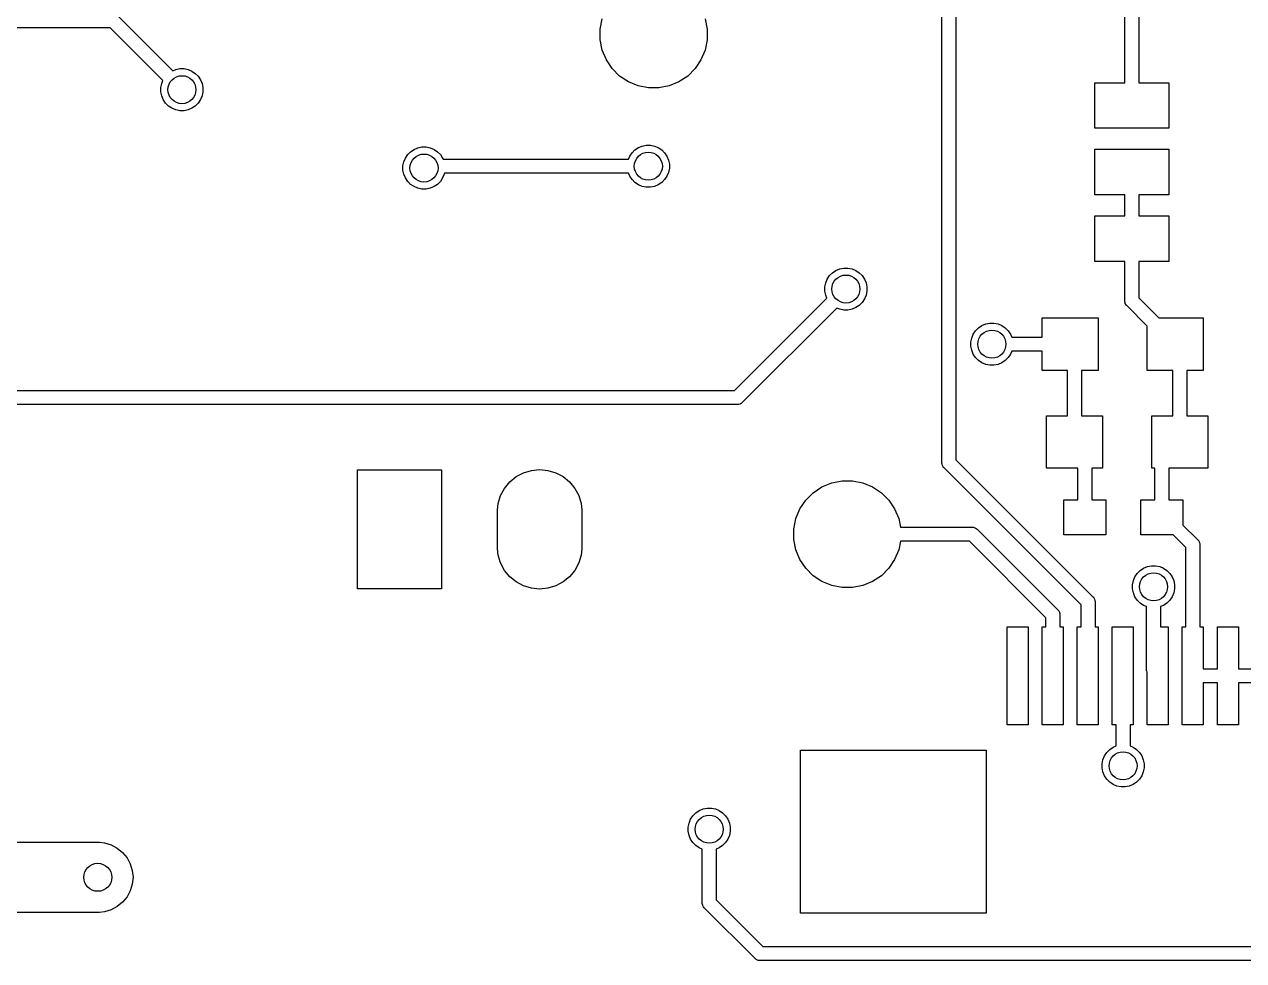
# Model space of a CAD drawing. Extents: x 71 to 174, y -171 to -82.
# Drawn here: x 105.57 to 122.97, y -132.36 to -119 of the extents above; entities that cross this region are included whole.
import ezdxf

# ---------------------------------------------------------------- set-up
doc = ezdxf.new("R2010")
doc.units = 0
doc.header["$MEASUREMENT"] = 0
doc.layers.add('BLACK', color=7, linetype='CONTINUOUS')

msp = doc.modelspace()

# ---------------------------------------------------------------- linework, layer by layer
at = {"layer": 'BLACK', "linetype": 'CONTINUOUS'}
for p, q in [((118.663, -125.251), (118.663, -118.611)), ((118.863, -118.74), (118.863, -125.214)), ((106.911, -118.882), (107.689, -119.66)), ((113.788, -119.069), (113.817, -118.921)), ((115.283, -118.921), (115.312, -119.069)), ((121.273, -119.831), (121.273, -118.869)), ((121.473, -118.869), (121.473, -119.831)), ((106.796, -119.049), (100.266, -119.049)), ((107.548, -119.801), (106.796, -119.049)), ((113.788, -119.219), (113.788, -119.069)), ((115.312, -119.069), (115.312, -119.219)), ((113.817, -119.366), (113.788, -119.219)), ((115.312, -119.219), (115.283, -119.366)), ((113.875, -119.505), (113.817, -119.366)), ((113.958, -119.629), (113.875, -119.505)), ((115.225, -119.505), (115.142, -119.629)), ((115.283, -119.366), (115.225, -119.505)), ((107.689, -119.66), (107.732, -119.643)), ((107.732, -119.643), (107.79, -119.631)), ((107.79, -119.631), (107.849, -119.631)), ((107.849, -119.631), (107.907, -119.643)), ((107.907, -119.643), (107.961, -119.665)), ((107.961, -119.665), (108.01, -119.698)), ((114.064, -119.736), (113.958, -119.629)), ((115.142, -119.629), (115.036, -119.736)), ((107.519, -119.902), (107.531, -119.844)), ((107.531, -119.844), (107.548, -119.801)), ((108.01, -119.698), (108.052, -119.74)), ((108.052, -119.74), (108.085, -119.789)), ((108.085, -119.789), (108.108, -119.844)), ((108.108, -119.844), (108.119, -119.902)), ((114.189, -119.819), (114.064, -119.736)), ((114.328, -119.876), (114.189, -119.819)), ((114.911, -119.819), (114.772, -119.876)), ((115.036, -119.736), (114.911, -119.819)), ((120.843, -120.481), (120.843, -119.831)), ((120.843, -119.831), (121.273, -119.831)), ((121.473, -119.831), (121.903, -119.831)), ((121.903, -119.831), (121.903, -120.481)), ((107.519, -119.961), (107.519, -119.902)), ((107.531, -120.019), (107.519, -119.961)), ((107.553, -120.073), (107.531, -120.019)), ((108.108, -120.019), (108.085, -120.073)), ((108.119, -119.961), (108.108, -120.019)), ((108.119, -119.902), (108.119, -119.961)), ((114.475, -119.906), (114.328, -119.876)), ((114.625, -119.906), (114.475, -119.906)), ((114.772, -119.876), (114.625, -119.906)), ((107.586, -120.122), (107.553, -120.073)), ((107.628, -120.164), (107.586, -120.122)), ((107.677, -120.197), (107.628, -120.164)), ((107.732, -120.22), (107.677, -120.197)), ((107.961, -120.197), (107.907, -120.22)), ((108.01, -120.164), (107.961, -120.197)), ((108.052, -120.122), (108.01, -120.164)), ((108.085, -120.073), (108.052, -120.122)), ((107.79, -120.231), (107.732, -120.22)), ((107.849, -120.231), (107.79, -120.231)), ((107.907, -120.22), (107.849, -120.231)), ((121.903, -120.481), (120.843, -120.481)), ((114.332, -120.757), (114.386, -120.735)), ((114.386, -120.735), (114.444, -120.723)), ((114.444, -120.723), (114.503, -120.723)), ((114.503, -120.723), (114.561, -120.735)), ((114.561, -120.735), (114.616, -120.757)), ((110.985, -120.961), (111.008, -120.907)), ((111.008, -120.907), (111.04, -120.857)), ((111.04, -120.857), (111.082, -120.816)), ((111.082, -120.816), (111.131, -120.783)), ((111.131, -120.783), (111.186, -120.76)), ((111.186, -120.76), (111.244, -120.749)), ((111.244, -120.749), (111.303, -120.749)), ((111.303, -120.749), (111.361, -120.76)), ((111.361, -120.76), (111.416, -120.783)), ((111.416, -120.783), (111.465, -120.816)), ((111.465, -120.816), (111.507, -120.857)), ((111.507, -120.857), (111.539, -120.907)), ((111.539, -120.907), (111.546, -120.923)), ((114.191, -120.923), (114.208, -120.881)), ((114.208, -120.881), (114.241, -120.832)), ((114.241, -120.832), (114.283, -120.79)), ((114.283, -120.79), (114.332, -120.757)), ((114.616, -120.757), (114.665, -120.79)), ((114.665, -120.79), (114.707, -120.832)), ((114.707, -120.832), (114.74, -120.881)), ((114.74, -120.881), (114.762, -120.936)), ((120.843, -121.431), (120.843, -120.781)), ((120.843, -120.781), (121.903, -120.781)), ((121.903, -120.781), (121.903, -121.431)), ((110.973, -121.019), (110.985, -120.961)), ((110.973, -121.078), (110.973, -121.019)), ((110.985, -121.136), (110.973, -121.078)), ((111.546, -120.923), (114.191, -120.923)), ((114.762, -120.936), (114.774, -120.994)), ((114.774, -121.053), (114.762, -121.111)), ((114.774, -120.994), (114.774, -121.053)), ((111.008, -121.191), (110.985, -121.136)), ((111.04, -121.24), (111.008, -121.191)), ((111.082, -121.282), (111.04, -121.24)), ((111.507, -121.24), (111.465, -121.282)), ((111.539, -121.191), (111.507, -121.24)), ((111.562, -121.136), (111.539, -121.191)), ((111.565, -121.123), (111.562, -121.136)), ((114.191, -121.123), (111.565, -121.123)), ((114.208, -121.165), (114.191, -121.123)), ((114.241, -121.215), (114.208, -121.165)), ((114.283, -121.256), (114.241, -121.215)), ((114.332, -121.289), (114.283, -121.256)), ((114.665, -121.256), (114.616, -121.289)), ((114.707, -121.215), (114.665, -121.256)), ((114.74, -121.165), (114.707, -121.215)), ((114.762, -121.111), (114.74, -121.165)), ((111.131, -121.315), (111.082, -121.282)), ((111.186, -121.337), (111.131, -121.315)), ((111.244, -121.349), (111.186, -121.337)), ((111.303, -121.349), (111.244, -121.349)), ((111.361, -121.337), (111.303, -121.349)), ((111.416, -121.315), (111.361, -121.337)), ((111.465, -121.282), (111.416, -121.315)), ((114.386, -121.312), (114.332, -121.289)), ((114.444, -121.323), (114.386, -121.312)), ((114.503, -121.323), (114.444, -121.323)), ((114.561, -121.312), (114.503, -121.323)), ((114.616, -121.289), (114.561, -121.312)), ((121.273, -121.431), (120.843, -121.431)), ((121.273, -121.731), (121.273, -121.431)), ((121.903, -121.431), (121.473, -121.431)), ((121.473, -121.431), (121.473, -121.731)), ((120.843, -122.381), (120.843, -121.731)), ((120.843, -121.731), (121.273, -121.731)), ((121.473, -121.731), (121.903, -121.731)), ((121.903, -121.731), (121.903, -122.381)), ((121.273, -122.381), (120.843, -122.381)), ((121.273, -122.939), (121.273, -122.381)), ((121.903, -122.381), (121.473, -122.381)), ((121.473, -122.381), (121.473, -122.903)), ((117.005, -122.688), (117.027, -122.634)), ((117.027, -122.634), (117.06, -122.584)), ((117.06, -122.584), (117.102, -122.543)), ((117.102, -122.543), (117.151, -122.51)), ((117.151, -122.51), (117.206, -122.487)), ((117.206, -122.487), (117.264, -122.476)), ((117.264, -122.476), (117.323, -122.476)), ((117.323, -122.476), (117.381, -122.487)), ((117.381, -122.487), (117.435, -122.51)), ((117.435, -122.51), (117.484, -122.543)), ((117.484, -122.543), (117.526, -122.584)), ((117.526, -122.584), (117.559, -122.634)), ((117.559, -122.634), (117.582, -122.688)), ((116.993, -122.746), (117.005, -122.688)), ((116.993, -122.805), (116.993, -122.746)), ((117.005, -122.863), (116.993, -122.805)), ((117.582, -122.688), (117.593, -122.746)), ((117.593, -122.805), (117.582, -122.863)), ((117.593, -122.746), (117.593, -122.805)), ((115.702, -124.225), (117.022, -122.905)), ((117.022, -122.905), (117.005, -122.863)), ((117.526, -122.967), (117.484, -123.009)), ((117.559, -122.918), (117.526, -122.967)), ((117.582, -122.863), (117.559, -122.918)), ((121.273, -122.944), (121.273, -122.939)), ((121.275, -122.964), (121.273, -122.944)), ((121.276, -122.97), (121.275, -122.964)), ((121.28, -122.983), (121.276, -122.97)), ((121.29, -123), (121.28, -122.983)), ((121.473, -122.903), (121.759, -123.188)), ((117.163, -123.047), (115.818, -124.393)), ((117.206, -123.064), (117.163, -123.047)), ((117.264, -123.076), (117.206, -123.064)), ((117.323, -123.076), (117.264, -123.076)), ((117.381, -123.064), (117.323, -123.076)), ((117.435, -123.042), (117.381, -123.064)), ((117.484, -123.009), (117.435, -123.042)), ((121.302, -123.015), (121.29, -123)), ((121.306, -123.018), (121.302, -123.015)), ((121.592, -123.305), (121.306, -123.018)), ((119.143, -123.372), (119.185, -123.33)), ((119.185, -123.33), (119.234, -123.297)), ((119.234, -123.297), (119.289, -123.275)), ((119.289, -123.275), (119.347, -123.263)), ((119.347, -123.263), (119.406, -123.263)), ((119.406, -123.263), (119.464, -123.275)), ((119.464, -123.275), (119.518, -123.297)), ((119.518, -123.297), (119.567, -123.33)), ((119.567, -123.33), (119.609, -123.372)), ((120.092, -123.463), (120.092, -123.188)), ((120.092, -123.188), (120.892, -123.188)), ((120.892, -123.188), (120.892, -123.938)), ((121.592, -123.938), (121.592, -123.305)), ((121.759, -123.188), (122.392, -123.188)), ((122.392, -123.188), (122.392, -123.938)), ((119.076, -123.534), (119.088, -123.476)), ((119.088, -123.476), (119.11, -123.421)), ((119.11, -123.421), (119.143, -123.372)), ((119.609, -123.372), (119.642, -123.421)), ((119.642, -123.421), (119.659, -123.463)), ((119.659, -123.463), (120.092, -123.463)), ((119.076, -123.593), (119.076, -123.534)), ((119.088, -123.651), (119.076, -123.593)), ((119.11, -123.705), (119.088, -123.651)), ((119.659, -123.663), (119.642, -123.705)), ((120.092, -123.663), (119.659, -123.663)), ((120.092, -123.938), (120.092, -123.663)), ((119.143, -123.755), (119.11, -123.705)), ((119.185, -123.796), (119.143, -123.755)), ((119.234, -123.829), (119.185, -123.796)), ((119.289, -123.852), (119.234, -123.829)), ((119.347, -123.863), (119.289, -123.852)), ((119.406, -123.863), (119.347, -123.863)), ((119.464, -123.852), (119.406, -123.863)), ((119.518, -123.829), (119.464, -123.852)), ((119.567, -123.796), (119.518, -123.829)), ((119.609, -123.755), (119.567, -123.796)), ((119.642, -123.705), (119.609, -123.755)), ((120.456, -123.938), (120.092, -123.938)), ((120.456, -124.585), (120.456, -123.938)), ((120.892, -123.938), (120.656, -123.938)), ((120.656, -123.938), (120.656, -124.585)), ((121.956, -123.938), (121.592, -123.938)), ((121.956, -124.585), (121.956, -123.938)), ((122.392, -123.938), (122.156, -123.938)), ((122.156, -123.938), (122.156, -124.585)), ((102.591, -124.225), (115.702, -124.225)), ((115.739, -124.425), (102.591, -124.425)), ((115.743, -124.426), (115.739, -124.425)), ((115.748, -124.425), (115.743, -124.426)), ((115.763, -124.424), (115.748, -124.425)), ((115.748, -124.425), (115.748, -124.425)), ((115.782, -124.418), (115.763, -124.424)), ((115.799, -124.409), (115.782, -124.418)), ((115.815, -124.396), (115.799, -124.409)), ((115.818, -124.393), (115.815, -124.396)), ((120.156, -125.335), (120.156, -124.585)), ((120.156, -124.585), (120.456, -124.585)), ((120.656, -124.585), (120.956, -124.585)), ((120.956, -124.585), (120.956, -125.335)), ((121.656, -125.335), (121.656, -124.585)), ((121.656, -124.585), (121.956, -124.585)), ((122.156, -124.585), (122.456, -124.585)), ((122.456, -124.585), (122.456, -125.335)), ((118.663, -125.256), (118.663, -125.251)), ((118.663, -125.261), (118.663, -125.256)), ((118.863, -125.214), (120.815, -127.167)), ((110.323, -127.056), (110.323, -125.356)), ((110.323, -125.356), (111.523, -125.356)), ((111.523, -125.356), (111.523, -127.056)), ((112.588, -125.454), (112.692, -125.399)), ((112.692, -125.399), (112.805, -125.364)), ((112.805, -125.364), (112.923, -125.353)), ((112.923, -125.353), (113.041, -125.364)), ((113.041, -125.364), (113.154, -125.399)), ((113.154, -125.399), (113.258, -125.454)), ((118.665, -125.275), (118.663, -125.261)), ((118.663, -125.261), (118.663, -125.261)), ((118.67, -125.294), (118.665, -125.275)), ((118.68, -125.312), (118.67, -125.294)), ((118.692, -125.327), (118.68, -125.312)), ((118.696, -125.33), (118.692, -125.327)), ((120.648, -127.282), (118.696, -125.33)), ((120.603, -125.335), (120.156, -125.335)), ((120.603, -125.786), (120.603, -125.335)), ((120.956, -125.335), (120.803, -125.335)), ((120.803, -125.335), (120.803, -125.786)), ((121.703, -125.335), (121.656, -125.335)), ((121.703, -125.786), (121.703, -125.335)), ((122.456, -125.335), (121.903, -125.335)), ((121.903, -125.335), (121.903, -125.786)), ((112.422, -125.621), (112.497, -125.529)), ((112.497, -125.529), (112.588, -125.454)), ((113.258, -125.454), (113.349, -125.529)), ((113.349, -125.529), (113.424, -125.621)), ((116.827, -125.684), (116.952, -125.6)), ((116.952, -125.6), (117.091, -125.543)), ((117.091, -125.543), (117.238, -125.514)), ((117.238, -125.514), (117.388, -125.514)), ((117.388, -125.514), (117.535, -125.543)), ((117.535, -125.543), (117.674, -125.6)), ((117.674, -125.6), (117.799, -125.684)), ((112.332, -125.838), (112.366, -125.725)), ((112.366, -125.725), (112.422, -125.621)), ((113.424, -125.621), (113.48, -125.725)), ((113.48, -125.725), (113.514, -125.838)), ((116.721, -125.79), (116.827, -125.684)), ((117.799, -125.684), (117.905, -125.79)), ((112.323, -125.926), (112.332, -125.838)), ((112.323, -126.485), (112.323, -125.926)), ((113.514, -125.838), (113.523, -125.926)), ((113.523, -125.926), (113.523, -126.485)), ((116.58, -126.053), (116.638, -125.915)), ((116.638, -125.915), (116.721, -125.79)), ((117.905, -125.79), (117.988, -125.915)), ((117.988, -125.915), (118.046, -126.053)), ((120.403, -126.286), (120.403, -125.786)), ((120.403, -125.786), (120.603, -125.786)), ((120.803, -125.786), (121.003, -125.786)), ((121.003, -125.786), (121.003, -126.286)), ((121.503, -126.286), (121.503, -125.786)), ((121.503, -125.786), (121.703, -125.786)), ((121.903, -125.786), (122.103, -125.786)), ((122.103, -125.786), (122.103, -126.144)), ((116.551, -126.201), (116.58, -126.053)), ((118.046, -126.053), (118.07, -126.176)), ((116.551, -126.351), (116.551, -126.201)), ((118.07, -126.176), (119.092, -126.176)), ((119.092, -126.176), (119.096, -126.175)), ((119.096, -126.175), (119.101, -126.176)), ((119.101, -126.176), (119.101, -126.176)), ((119.101, -126.176), (119.116, -126.177)), ((119.116, -126.177), (119.135, -126.183)), ((119.135, -126.183), (119.152, -126.192)), ((119.152, -126.192), (119.168, -126.205)), ((119.168, -126.205), (119.171, -126.208)), ((119.171, -126.208), (120.315, -127.353)), ((121.003, -126.286), (120.403, -126.286)), ((121.962, -126.286), (121.503, -126.286)), ((122.143, -126.467), (121.962, -126.286)), ((122.103, -126.144), (122.31, -126.352)), ((116.58, -126.498), (116.551, -126.351)), ((118.07, -126.376), (118.046, -126.498)), ((119.055, -126.376), (118.07, -126.376)), ((120.148, -127.469), (119.055, -126.376)), ((122.143, -127.391), (122.143, -126.467)), ((122.31, -126.352), (122.314, -126.355)), ((122.314, -126.355), (122.327, -126.37)), ((122.327, -126.37), (122.336, -126.387)), ((122.336, -126.387), (122.339, -126.397)), ((122.339, -126.397), (122.342, -126.406)), ((122.342, -126.406), (122.342, -126.406)), ((122.342, -126.406), (122.343, -126.421)), ((122.343, -126.421), (122.343, -126.421)), ((122.343, -126.421), (122.344, -126.426)), ((122.344, -126.426), (122.343, -126.431)), ((122.343, -126.431), (122.343, -127.596)), ((112.332, -126.573), (112.323, -126.485)), ((112.366, -126.686), (112.332, -126.573)), ((113.514, -126.573), (113.48, -126.686)), ((113.523, -126.485), (113.514, -126.573)), ((116.638, -126.637), (116.58, -126.498)), ((116.721, -126.761), (116.638, -126.637)), ((117.988, -126.637), (117.905, -126.761)), ((118.046, -126.498), (117.988, -126.637)), ((112.422, -126.791), (112.366, -126.686)), ((112.497, -126.882), (112.422, -126.791)), ((113.424, -126.791), (113.349, -126.882)), ((113.48, -126.686), (113.424, -126.791)), ((116.827, -126.868), (116.721, -126.761)), ((117.905, -126.761), (117.799, -126.868)), ((121.45, -126.834), (121.492, -126.793)), ((121.492, -126.793), (121.541, -126.76)), ((121.541, -126.76), (121.596, -126.737)), ((121.596, -126.737), (121.654, -126.726)), ((121.654, -126.726), (121.713, -126.726)), ((121.713, -126.726), (121.771, -126.737)), ((121.771, -126.737), (121.825, -126.76)), ((121.825, -126.76), (121.874, -126.793)), ((121.874, -126.793), (121.916, -126.834)), ((112.588, -126.957), (112.497, -126.882)), ((112.692, -127.013), (112.588, -126.957)), ((113.258, -126.957), (113.154, -127.013)), ((113.349, -126.882), (113.258, -126.957)), ((116.952, -126.951), (116.827, -126.868)), ((117.091, -127.008), (116.952, -126.951)), ((117.674, -126.951), (117.535, -127.008)), ((117.799, -126.868), (117.674, -126.951)), ((121.383, -126.996), (121.395, -126.938)), ((121.383, -127.055), (121.383, -126.996)), ((121.395, -126.938), (121.417, -126.884)), ((121.417, -126.884), (121.45, -126.834)), ((121.916, -126.834), (121.949, -126.884)), ((121.949, -126.884), (121.972, -126.938)), ((121.972, -126.938), (121.983, -126.996)), ((121.983, -126.996), (121.983, -127.055)), ((111.523, -127.056), (110.323, -127.056)), ((112.805, -127.047), (112.692, -127.013)), ((112.923, -127.059), (112.805, -127.047)), ((113.041, -127.047), (112.923, -127.059)), ((113.154, -127.013), (113.041, -127.047)), ((117.238, -127.038), (117.091, -127.008)), ((117.388, -127.038), (117.238, -127.038)), ((117.535, -127.008), (117.388, -127.038)), ((120.815, -127.167), (120.819, -127.17)), ((120.819, -127.17), (120.832, -127.185)), ((121.395, -127.113), (121.383, -127.055)), ((121.417, -127.168), (121.395, -127.113)), ((121.45, -127.217), (121.417, -127.168)), ((121.949, -127.168), (121.916, -127.217)), ((121.972, -127.113), (121.949, -127.168)), ((121.983, -127.055), (121.972, -127.113)), ((120.648, -127.596), (120.648, -127.282)), ((120.832, -127.185), (120.841, -127.202)), ((120.841, -127.202), (120.847, -127.221)), ((120.847, -127.221), (120.848, -127.236)), ((120.848, -127.236), (120.848, -127.236)), ((120.848, -127.236), (120.849, -127.241)), ((120.849, -127.241), (120.848, -127.246)), ((120.848, -127.246), (120.848, -127.596)), ((121.492, -127.259), (121.45, -127.217)), ((121.541, -127.292), (121.492, -127.259)), ((121.583, -127.309), (121.541, -127.292)), ((121.583, -127.455), (121.583, -127.309)), ((121.825, -127.292), (121.783, -127.309)), ((121.783, -127.309), (121.783, -127.596)), ((121.874, -127.259), (121.825, -127.292)), ((121.916, -127.217), (121.874, -127.259)), ((120.148, -127.596), (120.148, -127.469)), ((120.315, -127.353), (120.319, -127.356)), ((120.319, -127.356), (120.332, -127.371)), ((120.332, -127.371), (120.341, -127.389)), ((120.341, -127.389), (120.343, -127.394)), ((120.343, -127.394), (120.347, -127.408)), ((120.347, -127.408), (120.347, -127.408)), ((120.347, -127.408), (120.348, -127.422)), ((120.348, -127.422), (120.348, -127.422)), ((120.348, -127.422), (120.349, -127.427)), ((120.349, -127.427), (120.348, -127.432)), ((120.348, -127.432), (120.348, -127.596)), ((121.583, -128.201), (121.583, -127.455)), ((121.583, -127.455), (121.583, -127.455)), ((122.143, -127.596), (122.143, -127.391)), ((122.143, -127.391), (122.143, -127.391)), ((119.593, -128.996), (119.593, -127.596)), ((119.593, -127.596), (119.893, -127.596)), ((119.893, -127.596), (119.893, -128.996)), ((120.093, -128.996), (120.093, -127.596)), ((120.093, -127.596), (120.148, -127.596)), ((120.348, -127.596), (120.393, -127.596)), ((120.393, -127.596), (120.393, -128.996)), ((120.593, -128.996), (120.593, -127.596)), ((120.593, -127.596), (120.648, -127.596)), ((120.848, -127.596), (120.893, -127.596)), ((120.893, -127.596), (120.893, -128.996)), ((121.093, -128.996), (121.093, -127.596)), ((121.093, -127.596), (121.393, -127.596)), ((121.393, -127.596), (121.393, -128.996)), ((121.783, -127.596), (121.893, -127.596)), ((121.893, -127.596), (121.893, -128.996)), ((122.093, -128.996), (122.093, -127.596)), ((122.093, -127.596), (122.143, -127.596)), ((122.343, -127.596), (122.393, -127.596)), ((122.393, -127.596), (122.393, -128.196)), ((122.593, -128.196), (122.593, -127.596)), ((122.593, -127.596), (122.893, -127.596)), ((122.893, -127.596), (122.893, -128.196)), ((121.583, -128.206), (121.583, -128.201)), ((121.583, -128.211), (121.583, -128.206)), ((121.584, -128.22), (121.583, -128.211)), ((121.583, -128.211), (121.583, -128.211)), ((122.393, -128.196), (122.593, -128.196)), ((122.893, -128.196), (123.093, -128.196)), ((121.584, -128.225), (121.584, -128.22)), ((121.585, -128.225), (121.584, -128.225)), ((121.59, -128.244), (121.585, -128.225)), ((121.593, -128.249), (121.59, -128.244)), ((121.593, -128.996), (121.593, -128.249)), ((122.593, -128.396), (122.393, -128.396)), ((122.393, -128.396), (122.393, -128.996)), ((122.593, -128.996), (122.593, -128.396)), ((123.093, -128.396), (122.893, -128.396)), ((122.893, -128.396), (122.893, -128.996)), ((119.893, -128.996), (119.593, -128.996)), ((120.393, -128.996), (120.093, -128.996)), ((120.893, -128.996), (120.593, -128.996)), ((121.148, -128.996), (121.093, -128.996)), ((121.148, -129.297), (121.148, -128.996)), ((121.393, -128.996), (121.348, -128.996)), ((121.348, -128.996), (121.348, -129.297)), ((121.893, -128.996), (121.593, -128.996)), ((122.393, -128.996), (122.093, -128.996)), ((122.893, -128.996), (122.593, -128.996)), ((116.643, -131.686), (116.643, -129.356)), ((116.643, -129.356), (119.293, -129.356)), ((119.293, -129.356), (119.293, -131.686)), ((120.982, -129.439), (121.015, -129.389)), ((121.015, -129.389), (121.057, -129.348)), ((121.057, -129.348), (121.106, -129.315)), ((121.106, -129.315), (121.148, -129.297)), ((121.348, -129.297), (121.39, -129.315)), ((121.39, -129.315), (121.439, -129.348)), ((121.439, -129.348), (121.481, -129.389)), ((121.481, -129.389), (121.514, -129.439)), ((120.948, -129.551), (120.96, -129.493)), ((120.948, -129.61), (120.948, -129.551)), ((120.96, -129.493), (120.982, -129.439)), ((121.514, -129.439), (121.537, -129.493)), ((121.537, -129.493), (121.548, -129.551)), ((121.548, -129.551), (121.548, -129.61)), ((120.96, -129.668), (120.948, -129.61)), ((120.982, -129.723), (120.96, -129.668)), ((121.015, -129.772), (120.982, -129.723)), ((121.057, -129.814), (121.015, -129.772)), ((121.481, -129.772), (121.439, -129.814)), ((121.514, -129.723), (121.481, -129.772)), ((121.537, -129.668), (121.514, -129.723)), ((121.548, -129.61), (121.537, -129.668)), ((121.106, -129.847), (121.057, -129.814)), ((121.161, -129.869), (121.106, -129.847)), ((121.219, -129.881), (121.161, -129.869)), ((121.278, -129.881), (121.219, -129.881)), ((121.336, -129.869), (121.278, -129.881)), ((121.39, -129.847), (121.336, -129.869)), ((121.439, -129.814), (121.39, -129.847)), ((115.077, -130.344), (115.11, -130.294)), ((115.11, -130.294), (115.152, -130.253)), ((115.152, -130.253), (115.201, -130.22)), ((115.201, -130.22), (115.256, -130.197)), ((115.256, -130.197), (115.314, -130.186)), ((115.314, -130.186), (115.373, -130.186)), ((115.373, -130.186), (115.431, -130.197)), ((115.431, -130.197), (115.485, -130.22)), ((115.485, -130.22), (115.534, -130.253)), ((115.534, -130.253), (115.576, -130.294)), ((115.576, -130.294), (115.609, -130.344)), ((115.043, -130.456), (115.055, -130.398)), ((115.043, -130.515), (115.043, -130.456)), ((115.055, -130.398), (115.077, -130.344)), ((115.609, -130.344), (115.632, -130.398)), ((115.632, -130.398), (115.643, -130.456)), ((115.643, -130.456), (115.643, -130.515)), ((115.055, -130.573), (115.043, -130.515)), ((115.077, -130.628), (115.055, -130.573)), ((115.11, -130.677), (115.077, -130.628)), ((115.609, -130.628), (115.576, -130.677)), ((115.632, -130.573), (115.609, -130.628)), ((115.643, -130.515), (115.632, -130.573)), ((102.481, -130.672), (106.643, -130.672)), ((106.643, -130.672), (106.716, -130.68)), ((106.716, -130.68), (106.81, -130.708)), ((106.81, -130.708), (106.897, -130.755)), ((106.897, -130.755), (106.973, -130.817)), ((106.973, -130.817), (107.036, -130.893)), ((115.152, -130.719), (115.11, -130.677)), ((115.201, -130.752), (115.152, -130.719)), ((115.243, -130.769), (115.201, -130.752)), ((115.243, -131.531), (115.243, -130.769)), ((115.485, -130.752), (115.443, -130.769)), ((115.443, -130.769), (115.443, -131.494)), ((115.534, -130.719), (115.485, -130.752)), ((115.576, -130.677), (115.534, -130.719)), ((107.036, -130.893), (107.082, -130.98)), ((107.082, -130.98), (107.111, -131.074)), ((107.111, -131.074), (107.121, -131.172)), ((107.121, -131.172), (107.111, -131.27)), ((107.111, -131.27), (107.082, -131.365)), ((107.036, -131.451), (106.973, -131.528)), ((107.082, -131.365), (107.036, -131.451)), ((115.443, -131.494), (116.11, -132.161)), ((106.643, -131.672), (102.664, -131.672)), ((106.716, -131.665), (106.643, -131.672)), ((106.81, -131.636), (106.716, -131.665)), ((106.897, -131.59), (106.81, -131.636)), ((106.973, -131.528), (106.897, -131.59)), ((115.243, -131.536), (115.243, -131.531)), ((115.243, -131.541), (115.243, -131.536)), ((115.244, -131.55), (115.243, -131.541)), ((115.243, -131.541), (115.243, -131.541)), ((115.245, -131.555), (115.244, -131.55)), ((115.246, -131.561), (115.245, -131.555)), ((115.25, -131.574), (115.246, -131.561)), ((115.26, -131.592), (115.25, -131.574)), ((115.272, -131.607), (115.26, -131.592)), ((115.276, -131.61), (115.272, -131.607)), ((115.994, -132.328), (115.276, -131.61)), ((119.293, -131.686), (116.643, -131.686)), ((116.11, -132.161), (126.182, -132.161)), ((115.997, -132.332), (115.994, -132.328)), ((116.012, -132.344), (115.997, -132.332)), ((116.03, -132.354), (116.012, -132.344)), ((116.04, -132.357), (116.03, -132.354)), ((116.048, -132.359), (116.04, -132.357)), ((116.052, -132.36), (116.048, -132.359)), ((116.063, -132.361), (116.052, -132.36)), ((116.068, -132.361), (116.063, -132.361)), ((116.063, -132.361), (116.063, -132.361)), ((116.073, -132.361), (116.068, -132.361)), ((126.218, -132.361), (116.073, -132.361))]:
    msp.add_line(p, q, dxfattribs=at)
at = {"layer": 'BLACK'}
for centre in [(107.819, -119.931), (111.273, -121.049), (114.474, -121.023), (117.293, -122.776), (119.376, -123.563), (121.683, -127.026), (121.248, -129.581), (115.343, -130.486), (106.618, -131.172)]:
    msp.add_circle(centre, 0.2, dxfattribs=at)

doc.saveas('drawing.dxf')
